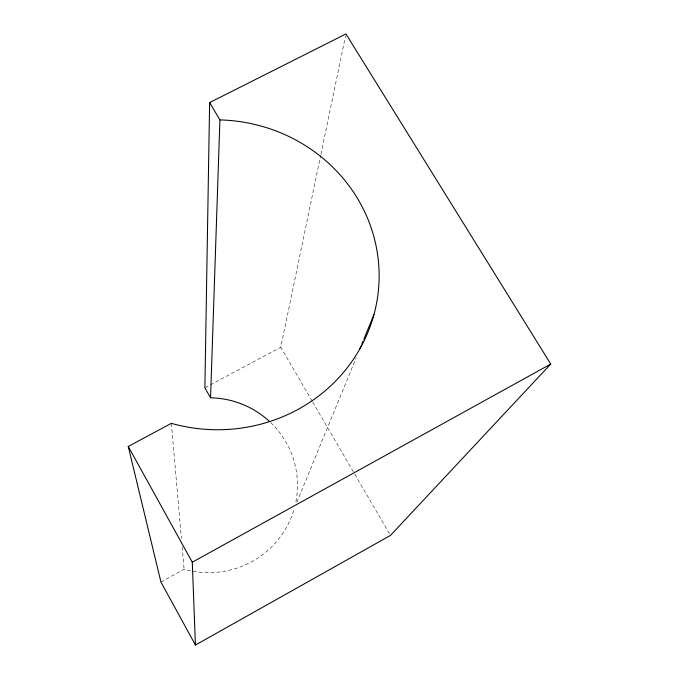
<?xml version="1.0" encoding="UTF-8"?>
<svg xmlns="http://www.w3.org/2000/svg" width="679" height="679" viewBox="0 0 679 679"><rect width="100%" height="100%" fill="white"/><g stroke="black" fill="none" stroke-linecap="round" stroke-linejoin="round"><path stroke-width="0.51" stroke-dasharray="3.4 2.55" d="M312.187 401.153L280.767 347.266L320.692 155.33M320.912 154.294L345.518 36.021M296.782 502.341L356.246 357.697M160.931 582.013L184.102 569.197A88.737 87.43 -0.3 0 0 294.372 508.206M204.888 387.819L209.514 385.349M210.439 384.849L280.767 347.266M312.713 402.061L354.251 473.305M354.786 474.222L390.467 535.417M171.363 423.348L181.429 538.549M182.167 547.002L184.102 569.197M270.675 422.559A88.737 87.43 -0.3 0 1 295.603 503.164"/><path stroke-width="1.02" d="M209.624 102.58L219.911 119.911A162.604 154.914 3.9 0 1 377.278 299.159A162.604 154.914 3.9 0 1 171.363 423.348L128.255 446.468L160.931 582.013L195.433 645.05L390.467 535.417L550.745 364.046L345.951 33.95L209.624 102.58L204.888 387.819L210.558 397.792A88.737 87.43 -0.3 0 1 269.164 421.141M210.558 397.792L219.911 119.911M359.862 348.896L361.067 345.967M361.873 344.007L363.078 341.079M363.885 339.127L373.925 314.691M195.433 645.05L192.284 562.22L550.745 364.046M128.255 446.468L192.284 562.22"/></g></svg>
